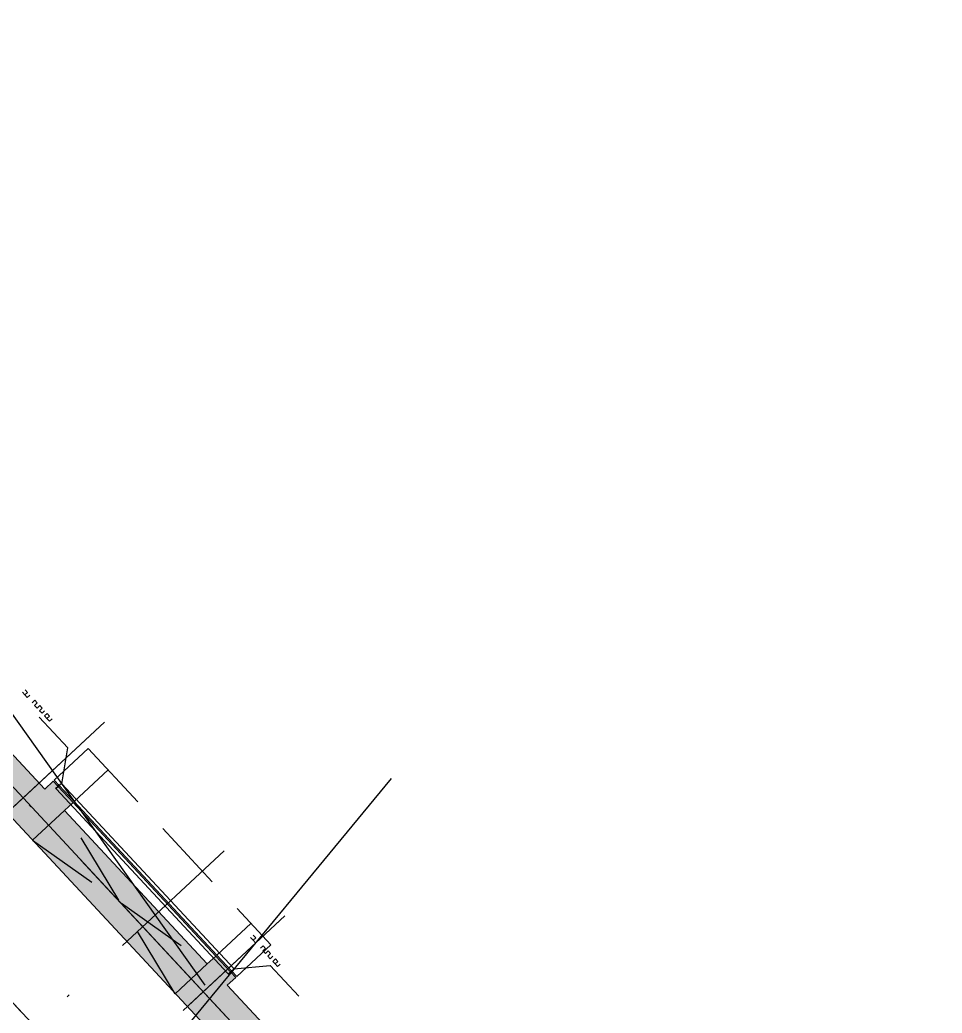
# Model space of a CAD drawing. Header units: inches. Extents: x 400392 to 401495, y 4543971 to 4544133.
# Drawn here: x 400493.09 to 400524.76, y 4544019.14 to 4544053.25 of the extents above; entities that cross this region are included whole.
import ezdxf

# ---------------------------------------------------------------- set-up
doc = ezdxf.new("R2010")
doc.units = ezdxf.units.IN
doc.header["$MEASUREMENT"] = 0
for name, pattern in [('AKS', [3, 2.5, -0.25, 0, -0.25]), ('DASHDOT2', [0.5, 0.25, -0.125, 0, -0.125]), ('HIDDEN', [0.375, 0.25, -0.125]), ('UUC-ST-KAL-I05-101-U-000$0$ACAD_ISO05W100', [33, 24, -3, 0, -3, 0, -3])]:
    doc.linetypes.add(name, pattern=pattern)
doc.layers.add('A-DETL', color=90, linetype='Continuous', lineweight=15)
for name, color, linetype in [('aks prota', 2, 'AKS'), ('kiriş prota', 6, 'Continuous'), ('kolon tarama prota', 252, 'Continuous'), ('merdiven prota', 2, 'Continuous'), ('not çizgisi prota', 4, 'Continuous'), ('perde prota', 1, 'Continuous'), ('PRT-AL-TUNEL_EKSENI', 14, 'DASHDOT2'), ('st-s_level (kot)', 6, 'Continuous'), ('st_s_ölçü', 4, 'Continuous'), ('UUC-ST-KAL-I05-101-U-000$0$st_s_su tutucu', 2, 'Continuous')]:
    doc.layers.add(name, color=color, linetype=linetype)
doc.styles.add('OLCU', font='romanstw.shx')
doc.dimstyles.new('1-50', dxfattribs={"dimtxt": 10, "dimasz": 4, "dimexe": 4, "dimexo": 8, "dimgap": 4, "dimtad": 1, "dimdec": 1, "dimrnd": 0.05, "dimzin": 9, "dimdsep": 46, "dimtxsty": 'OLCU', "dimblk1": 'OBLIQUE', "dimblk2": 'OBLIQUE', "dimsah": 1, "dimcen": 2, "dimdle": 4, "dimclrd": 4, "dimclre": 4, "dimclrt": 3, "dimadec": 1, "dimazin": 0, "dimtfac": 1, "dimtdec": 1, "dimtix": 1, "dimtmove": 2, "dimatfit": 3, "dimldrblk": 'OBLIQUE', "dimfxl": 1, "dimtvp": 1, "dimtolj": 1, "dimtzin": 1, "dimarcsym": 0})

# ---------------------------------------------------------------- blocks, each defined once
blk = doc.blocks.new('_Oblique')
at = {"layer": 'st_s_ölçü', "lineweight": -2}
blk.add_line((-0.5, -0.5), (0.5, 0.5), dxfattribs=at)
blk = doc.blocks.new('A$C1a5ef8c2')
at = {"layer": 'kolon tarama prota'}
h = blk.add_hatch(color=256, dxfattribs=at)
h.dxf.hatch_style = 1
h.paths.add_polyline_path([(127.0630797010381, 25.64422660227865), (108.617443051422, 45.47743324004114), (108.9103461585473, 45.74984427168965), (108.2293185798917, 46.48210203833878), (107.9364154727664, 46.20969100669026), (103.033016905305, 51.48194692656398), (103.3259200124303, 51.75435795821249), (102.6448924332508, 52.48661572486162), (102.3519893261255, 52.21420469321311), (93.21844469977077, 62.03481871355325), (93.52608912007418, 59.50147781893611), (125.1474599565263, 25.50139455404133), (106.914241566963, 8.543807839974761), (98.84508629981428, 17.21996398735791), (97.52702231978765, 15.99411434400827), (98.20804989850149, 15.26185657735914), (98.42772722849622, 15.46616485249251), (106.6330880114692, 6.643557151779532), (108.8621538786683, 8.716673203743994), (109.1345649103168, 8.423770097084343), (109.866822676966, 9.104797677136958), (109.5957737017889, 9.39623626600951), (113.8794816372683, 13.38024760317057), (114.1505306138424, 13.08880901243538), (114.8827883805498, 13.76983659062535), (114.610377347446, 14.06273969914764)])
at = {"layer": 'A-DETL', "color": 1, "lineweight": 5}
blk.add_lwpolyline([(18.9056719414657, 133.4212155677378), (126.8139738666359, 17.39552934933454)], dxfattribs=at)
at = {"layer": 'aks prota', "ltscale": 10}
for p, q in [((133.1676834216923, 17.97912808321416), (20.17211882991251, 139.4747654646635)), ((133.1676834195969, 17.97912808600813), (20.17211883194977, 139.4747654646635)), ((133.1676834194222, 17.97912808414549), (20.17211883200798, 139.4747654655948)), ((131.3109652098501, 19.97551761753857), (20.17211883107666, 139.4747654646635)), ((133.1676834210521, 17.97912808228284), (20.17211882950505, 139.4747654655948)), ((120.6217669268372, 31.4688090858981), (36.57432698796038, 121.8387038931251)), ((120.6217669270118, 31.4688090858981), (36.57432698854245, 121.8387038931251)), ((78.87776648125146, 30.7646938925609), (104.410231210757, 54.51081757806242)), ((78.8777664807858, 30.76469389162958), (104.4102312108735, 54.51081757713109)), ((78.8777664815425, 30.76469388883561), (104.4102312122704, 54.51081757619977)), ((79.09665008308366, 30.96822416968644), (104.4102312116884, 54.51081757619977)), ((79.09665008180309, 30.96822417154908), (104.4102312108735, 54.51081757806242)), ((82.98435997089837, 26.3491863226518), (108.516824700986, 50.09531000908464)), ((85.06149222014938, 24.11579839978367), (110.5939569500624, 47.86192208528519)), ((85.06149221968371, 24.11579839885235), (110.593956950237, 47.86192208528519)), ((85.0614922210807, 24.1157983969897), (110.593956951343, 47.86192208342254)), ((85.28037582256366, 24.31932867784053), (110.5939569511684, 47.86192208342254)), ((85.28037582116667, 24.31932867877185), (110.593956950237, 47.86192208528519))]:
    blk.add_line(p, q, dxfattribs=at)
at = {"layer": 'kiriş prota'}
blk.add_lwpolyline([(103.3259200124303, 51.75435795821249), (108.2293185798917, 46.48210203833878)], dxfattribs=at)
at = {"layer": 'kolon tarama prota'}
for points in [[(103.8498048150213, 53.60723007656634), (102.6815053211176, 52.52066710218787), (103.3625329002971, 51.78840933553874), (104.5308323941426, 52.87497230991721)], [(103.3625329002971, 51.78840933553874), (108.2659314677585, 46.51615341752768)], [(109.434230961604, 47.6027163900435), (108.2659314677585, 46.51615341752768), (108.9469590464141, 45.78389565087855), (110.1152585403179, 46.87045862339437)]]:
    blk.add_lwpolyline(points, dxfattribs=at)
at = {"layer": 'kolon tarama prota', "linetype": 'HIDDEN', "ltscale": 10}
blk.add_lwpolyline([(103.8498048150213, 53.60723007656634), (110.1152585403179, 46.87045862339437)], dxfattribs=at)
at = {"layer": 'merdiven prota', "linetype": 'HIDDEN', "ltscale": 10}
blk.add_lwpolyline([(103.033016905305, 51.48194692656398), (101.9346302552731, 50.4604055583477), (107.9364154727664, 46.20969100669026), (106.8380288227345, 45.18814963847399), (103.033016905305, 51.48194692656398)], dxfattribs=at)
at = {"layer": 'perde prota'}
for points in [[(127.0630797010381, 25.64422660227865), (114.610377347446, 14.06273969914764), (114.8827883805498, 13.76983659062535), (114.1505306138424, 13.08880901243538), (113.8794816372683, 13.38024760317057), (109.5957737017889, 9.39623626600951), (109.866822676966, 9.104797677136958), (109.1345649103168, 8.423770097084343), (108.8621538786683, 8.716673203743994), (106.6330880114692, 6.643557151779532), (98.42772722849622, 15.46616485249251), (98.20804989850149, 15.26185657735914), (97.52702231978765, 15.99411434400827), (98.84508629981428, 17.21996398735791), (106.914241566963, 8.543807839974761), (125.1474599565263, 25.50139455404133), (93.52608912007418, 59.50147781893611), (93.21844469977077, 62.03481871355325), (102.3519893261255, 52.21420469321311)], [(102.3519893261255, 52.21420469321311), (102.6448924332508, 52.48661572486162), (103.3259200124303, 51.75435795821249), (103.033016905305, 51.48194692656398)], [(107.9364154727664, 46.20969100669026), (103.033016905305, 51.48194692656398)], [(107.9364154727664, 46.20969100669026), (108.2293185798917, 46.48210203833878), (108.9103461585473, 45.74984427168965), (108.617443051422, 45.47743324004114)], [(127.0630797010381, 25.64422660227865), (108.617443051422, 45.47743324004114)]]:
    blk.add_lwpolyline(points, dxfattribs=at)
at = {"layer": 'PRT-AL-TUNEL_EKSENI', "ltscale": 10}
blk.add_line((16.47421710781055, 136.0355761926621), (129.4697816994158, 14.53993880935013), dxfattribs=at)
at = {"layer": 'st_s_ölçü', "color": 6, "lineweight": 0}
for points in [[(101.7611301509314, 55.53588756825775), (101.6768464334891, 55.62651151418686), (101.7611301509314, 55.53588756825775), (101.670506205468, 55.45160385128111), (101.5862224880257, 55.54222779721022)], [(101.7611301509314, 55.53588756825775), (101.670506205468, 55.45160385128111), (101.7547899229103, 55.360979905352), (101.8454138683737, 55.44526362232864)], [(102.0139813032583, 55.2640157295391), (101.9233573577949, 55.17973201256245)], [(102.098265020235, 55.17339178360999), (102.0076410747715, 55.08910806663334), (102.0919247922138, 54.99848412070423), (102.1825487376773, 55.08276783768088)], [(102.0139813032583, 55.2640157295391), (102.098265020235, 55.17339178360999)], [(102.2668324551196, 54.99214389175177), (102.1762085096561, 54.90786017477512)], [(102.2668324551196, 54.99214389175177), (102.1762085096561, 54.90786017477512), (102.2604922270984, 54.81723622791469), (102.3511161725619, 54.90151994489133)], [(102.1825487376773, 55.08276783768088), (102.2668324551196, 54.99214389175177)], [(102.5196836069808, 54.72027205303311), (102.4353998895385, 54.81089599896222), (102.3447759445407, 54.72661228198558), (102.4290596615174, 54.63598833605647)], [(102.5196836069808, 54.72027205303311), (102.4290596615174, 54.63598833605647), (102.5133433789597, 54.54536438919604), (102.6039673244231, 54.62964810617268)], [(109.5995158634614, 47.10786057822406), (109.5152321460191, 47.19848452415317), (109.5995158634614, 47.10786057822406), (109.508891917998, 47.02357686124742), (109.4246082005557, 47.11420080717653)], [(109.5995158634614, 47.10786057822406), (109.508891917998, 47.02357686124742), (109.5931756354403, 46.93295291438699), (109.6837995809037, 47.01723663136363)], [(109.8523670153227, 46.83598873950541), (109.7617430698592, 46.75170502252877)], [(109.9366507328232, 46.7453647935763), (109.8460267873015, 46.66108107659966), (109.9303105043364, 46.57045713067055), (110.0209344502655, 46.65474084764719)], [(109.8523670153227, 46.83598873950541), (109.9366507328232, 46.7453647935763)], [(110.1052181672421, 46.56411690078676), (110.0145942222443, 46.47983318381011)], [(110.1052181672421, 46.56411690078676), (110.0145942222443, 46.47983318381011), (110.098877939221, 46.389209237881), (110.1895018846844, 46.47349295485765)], [(110.0209344502655, 46.65474084764719), (110.1052181672421, 46.56411690078676)], [(110.358069319569, 46.2922450620681), (110.2737856021267, 46.38286900892854), (110.1831616566633, 46.29858529195189), (110.2674453741056, 46.20796134509146)], [(110.358069319569, 46.2922450620681), (110.2674453741056, 46.20796134509146), (110.3517290910822, 46.11733740009367), (110.4423530365457, 46.20162111707032)]]:
    blk.add_lwpolyline(points, dxfattribs=at)
at = {"layer": 'UUC-ST-KAL-I05-101-U-000$0$st_s_su tutucu', "linetype": 'UUC-ST-KAL-I05-101-U-000$0$ACAD_ISO05W100', "ltscale": 0.05}
for points in [[(102.8043944380479, 52.32155765034258, -0.5773502691895264), (102.8037229661131, 52.3244838193059), (102.8293603552738, 52.34832756593823, -0.5773502691896774), (102.8322302281158, 52.34744599182159), (102.8375270223478, 52.32436339184642, 0.5773502691898074), (102.8403968937928, 52.32348182052374), (102.8739604802104, 52.35469723120332), (102.8779456714401, 52.35041225329041), (102.8809614015045, 52.35321699827909), (102.8769762102747, 52.35750197432935), (102.9009289141977, 52.37977890018374), (102.9049141058931, 52.37549392133951), (102.9079298368888, 52.37829866632819), (102.9039446456591, 52.38258364237845), (102.9190900322283, 52.39666943065822), (102.9342897894094, 52.39305246993899), (102.9380975296954, 52.3965938128531), (102.9168494694168, 52.4194402564317), (102.9130417281995, 52.41589891351759), (102.9155486888485, 52.40047716908157), (102.9004033018136, 52.38639138452709), (102.8964181091869, 52.39067636243999), (102.8934023795882, 52.38787161745131), (102.8973875717493, 52.38358663953841), (102.8734348673606, 52.36130971461535), (102.8694496747339, 52.36559469252825), (102.8664339446696, 52.36278994940221), (102.8704191354336, 52.35850497148931), (102.8427179503487, 52.33274181559682, -0.5773502691899163), (102.8398480793694, 52.3336233869195), (102.8347751080291, 52.35573059879243, 0.5773502691894145), (102.8319052370498, 52.35661217011511), (102.795275847544, 52.3225454473868, 0.5773502691898413), (102.7959473194787, 52.31961927842349), (102.817629211233, 52.31295899674296, -0.5773502691890604), (102.8183006836334, 52.31003282777965), (102.7905994957546, 52.28426967188716), (102.7866143045248, 52.28855464793742), (102.7835985749261, 52.28574990388006), (102.7875837647589, 52.28146492689848), (102.7636310626986, 52.25918800104409), (102.7596458700718, 52.263472978957), (102.7566301400075, 52.26066823489964), (102.7606153307715, 52.25638325884938), (102.745469944668, 52.24229747243226), (102.7302701874287, 52.24591443315148), (102.726462446677, 52.24237308837473), (102.7477105070138, 52.21952664665878), (102.7515182477655, 52.22306798957288), (102.7490112880478, 52.23848973214626), (102.7641566741513, 52.25257551856339), (102.7681418672437, 52.24829054065049), (102.7711575968424, 52.25109528377652), (102.7671724056127, 52.25538026168942), (102.791125110467, 52.27765718754381), (102.795110301231, 52.27337221056223), (102.7981260322267, 52.27617695368826), (102.7941408396, 52.28046193160117), (102.8277044260176, 52.31167734228075, 0.5773502691892096), (102.8270329540828, 52.31460351124406)], [(108.7572696891148, 45.92087833676487, 0.5773502691895264), (108.7601395600941, 45.91999676451087), (108.7857769492548, 45.94384051207453, 0.5773502691896774), (108.785105475923, 45.94676668103784), (108.7624669603538, 45.95372082013637, -0.5773502691898074), (108.761795489816, 45.95664698816836), (108.7953590753023, 45.98786240071058), (108.7913738812786, 45.99214737676084), (108.7943896136712, 45.99495211988688), (108.798374804901, 45.99066714383662), (108.8223275083583, 46.012944069691), (108.8183423148002, 46.01722904667258), (108.8213580457959, 46.02003379166126), (108.8253432370257, 46.01574881467968), (108.8404886254575, 46.02983460016549), (108.8379816643428, 46.04525634273887), (108.8417894046288, 46.04879768658429), (108.8630374658387, 46.02595124393702), (108.8592297260184, 46.02240990009159), (108.844029967906, 46.02602685987949), (108.8288845813368, 46.01194107346237), (108.8328697734978, 46.00765609554946), (108.8298540429678, 46.00485135242343), (108.8258688512724, 46.00913633033633), (108.8019161478151, 45.98685940355062), (108.8059013399761, 45.98257442563772), (108.8028856103774, 45.97976968158036), (108.798900417285, 45.98405465856194), (108.7711992322002, 45.95829150266945, 0.5773502691899163), (108.7718707036693, 45.95536533463746), (108.7935525968205, 45.94870505202562, -0.5773502691894145), (108.7942240673583, 45.94577888585627), (108.7575946806464, 45.91171215940267, -0.5773502691898413), (108.7547248082701, 45.91259373165667), (108.7496518378612, 45.93470094166696, 0.5773502691890604), (108.7467819650192, 45.93558251485229), (108.7190807794686, 45.90981935709715), (108.7230659706984, 45.90553438104689), (108.7200502401683, 45.90272963698953), (108.716065048473, 45.90701461210847), (108.6921123450156, 45.88473768811673), (108.6960975376423, 45.88045271020383), (108.6930818071123, 45.87764796614647), (108.6890966163483, 45.88193294219673), (108.6739512288477, 45.86784715764225), (108.6764581894968, 45.85242541506886), (108.6726504487451, 45.84888407029212), (108.6514023889322, 45.87173051200807), (108.6552101287525, 45.87527185678482), (108.670409885468, 45.87165489792824), (108.6855552729685, 45.88574068248272), (108.6815700798761, 45.89002566132694), (108.6845858104061, 45.89283040445298), (108.6885710021015, 45.8885454274714), (108.7125237060245, 45.91082235518843), (108.7085385143291, 45.91510733030736), (108.7115542448591, 45.91791207529604), (108.7155394360889, 45.91362709738314), (108.7491030215751, 45.94484250992537, -0.5773502691892096), (108.7519728934858, 45.94396093674004)]]:
    blk.add_lwpolyline(points, format="xyb", close=True, dxfattribs=at)
at = {"layer": 'UUC-ST-KAL-I05-101-U-000$0$st_s_su tutucu', "linetype": 'UUC-ST-KAL-I05-101-U-000$0$ACAD_ISO05W100'}
for points in [[(108.6514023889322, 45.87173051200807), (102.7477105070138, 52.21952664665878)], [(102.9380975296954, 52.3965938128531), (108.8417895275634, 46.04879780113697)]]:
    blk.add_lwpolyline(points, dxfattribs=at)
at = {"layer": 'st-s_level (kot)', "color": 6, "style": 'OLCU', "width": 0.8}
for tag, p, rotation in [('D=60', (41.41703286580741, 99.58001939486712), 312.9239939495117), ('D=60', (34.91377208690392, 96.88071346003562), 312.9239939495117), ('D=60', (41.72404787596315, 89.55813579354435), 312.9239939495117), ('D=60', (74.07240101491334, 82.3654021685943), 276.923994085215), ('D=90', (58.45173784665531, 80.89350863266736), 312.9239939495117), ('D=60', (82.06995531456778, 73.76825603935868), 276.923994085215), ('D=60', (66.16953595646191, 72.69707751180977), 312.9239939495117), ('D=60', (59.52860149176558, 70.14633769541979), 312.9239939495117), ('D=60', (74.28302203526255, 63.91414567641914), 312.9239939495117), ('D=60', (67.52317142457468, 61.55037755891681), 312.9239939495117), ('D=60', (81.90516735991696, 55.7777361664921), 312.9239939495117), ('D=60', (75.51774133963045, 52.95441743545234), 312.9239939495117), ('D=60', (83.51231125422055, 44.35845731198788), 312.9239939495117), ('D=60', (93.86754728655796, 42.95339011400938), 312.9239939495117), ('D=60', (102.2343588467338, 34.1871841000393), 312.9239939495117), ('D=60', (95.21837176603731, 31.80971260089427), 312.9239939495117), ('D=60', (99.28763992898166, 27.66433198004961), 312.9239939495117), ('+22.51', (112.2286650243332, 23.93479506019503), 312.9239939495117), ('+20.81', (108.5519845855888, 21.49965451750904), 312.9239939495117), ('D=80', (97.11668090563035, 17.52580411545932), 312.9239939495117)]:
    blk.add_attdef(tag, p, '', height=0.2000000000048856, rotation=rotation, dxfattribs=at)
at = {"layer": 'not çizgisi prota'}
for points in [[(102.9373733453685, 52.392303369008), (103.1466786466772, 53.63084078207612), (102.1671001678915, 54.68410789035261)], [(108.8480825584847, 46.03696202673018), (110.0985236953129, 46.15604433137923), (111.0781021745061, 45.10277722217143)]]:
    blk.add_leader(points, dimstyle='1-50', override={"dimasz": 12, "dimgap": 4, "dimtad": 0}, dxfattribs=at)

msp = doc.modelspace()

# ---------------------------------------------------------------- hatches: boundary and pattern name
at = {"layer": 'kolon tarama prota'}
h = msp.add_hatch(color=256, dxfattribs=at)
h.dxf.hatch_style = 1
h.paths.add_polyline_path([(400518.6553771562, 4544000.264360632), (400500.2097405066, 4544020.09756727), (400500.5026436137, 4544020.369978301), (400499.8216160351, 4544021.102236068), (400499.5287129279, 4544020.829825036), (400494.6253143605, 4544026.102080956), (400494.9182174676, 4544026.374491988), (400494.2371898884, 4544027.106749754), (400493.9442867813, 4544026.834338723), (400484.810742155, 4544036.654952743), (400485.1183865753, 4544034.121611848), (400516.7397574117, 4544000.121528584), (400498.5065390221, 4543983.16394187), (400490.437383755, 4543991.840098017), (400489.119319775, 4543990.614248374), (400489.8003473537, 4543989.881990607), (400490.0200246837, 4543990.086298882), (400498.2253854666, 4543981.263691181), (400500.4544513338, 4543983.336807233), (400500.7268623655, 4543983.043904127), (400501.4591201321, 4543983.724931707), (400501.188071157, 4543984.016370296), (400505.4717790924, 4543988.000381633), (400505.742828069, 4543987.708943042), (400506.4750858357, 4543988.38997062), (400506.2026748026, 4543988.682873729)])

# ---------------------------------------------------------------- linework, layer by layer
at = {"layer": 'A-DETL', "color": 1, "lineweight": 5}
msp.add_lwpolyline([(400410.4979693966, 4544108.041349597), (400518.4062713218, 4543992.015663379)], dxfattribs=at)
at = {"layer": 'aks prota', "ltscale": 10}
for p, q in [((400524.7599808769, 4543992.599262113), (400411.7644162851, 4544114.094899494)), ((400524.7599808748, 4543992.599262116), (400411.7644162871, 4544114.094899494)), ((400524.7599808746, 4543992.599262114), (400411.7644162872, 4544114.094899495)), ((400522.903262665, 4543994.595651647), (400411.7644162863, 4544114.094899494)), ((400524.7599808762, 4543992.599262112), (400411.7644162847, 4544114.094899495)), ((400512.214064382, 4544006.088943115), (400428.1666244431, 4544096.458837923)), ((400512.2140643822, 4544006.088943115), (400428.1666244437, 4544096.458837923)), ((400470.4700639364, 4544005.384827922), (400496.0025286659, 4544029.130951608)), ((400470.470063936, 4544005.384827921), (400496.0025286661, 4544029.130951607)), ((400470.4700639367, 4544005.384827918), (400496.0025286674, 4544029.130951606)), ((400470.6889475383, 4544005.588358199), (400496.0025286669, 4544029.130951606)), ((400470.688947537, 4544005.588358201), (400496.0025286661, 4544029.130951608)), ((400474.5766574261, 4544000.969320352), (400500.1091221562, 4544024.715444039)), ((400476.6537896753, 4543998.735932429), (400502.1862544052, 4544022.482056115)), ((400476.6537896749, 4543998.735932428), (400502.1862544054, 4544022.482056115)), ((400476.6537896763, 4543998.735932427), (400502.1862544065, 4544022.482056113)), ((400476.8726732777, 4543998.939462707), (400502.1862544063, 4544022.482056113)), ((400476.8726732763, 4543998.939462708), (400502.1862544054, 4544022.482056115))]:
    msp.add_line(p, q, dxfattribs=at)
at = {"layer": 'kiriş prota'}
msp.add_lwpolyline([(400494.9182174676, 4544026.374491988), (400499.8216160351, 4544021.102236068)], dxfattribs=at)
at = {"layer": 'kolon tarama prota'}
for points in [[(400495.4421022702, 4544028.227364106), (400494.2738027763, 4544027.140801132), (400494.9548303555, 4544026.408543365), (400496.1231298493, 4544027.495106339)], [(400494.9548303555, 4544026.408543365), (400499.8582289229, 4544021.136287447)], [(400501.0265284168, 4544022.22285042), (400499.8582289229, 4544021.136287447), (400500.5392565016, 4544020.40402968), (400501.7075559955, 4544021.490592653)]]:
    msp.add_lwpolyline(points, dxfattribs=at)
at = {"layer": 'kolon tarama prota', "linetype": 'HIDDEN', "ltscale": 10}
msp.add_lwpolyline([(400495.4421022702, 4544028.227364106), (400501.7075559955, 4544021.490592653)], dxfattribs=at)
at = {"layer": 'merdiven prota', "linetype": 'HIDDEN', "ltscale": 10}
msp.add_lwpolyline([(400494.6253143605, 4544026.102080956), (400493.5269277105, 4544025.080539588), (400499.5287129279, 4544020.829825036), (400498.4303262779, 4544019.808283668), (400494.6253143605, 4544026.102080956)], dxfattribs=at)
at = {"layer": 'perde prota'}
for points in [[(400518.6553771562, 4544000.264360632), (400506.2026748026, 4543988.682873729), (400506.4750858357, 4543988.38997062), (400505.742828069, 4543987.708943042), (400505.4717790924, 4543988.000381633), (400501.188071157, 4543984.016370296), (400501.4591201321, 4543983.724931707), (400500.7268623655, 4543983.043904127), (400500.4544513338, 4543983.336807233), (400498.2253854666, 4543981.263691181), (400490.0200246837, 4543990.086298882), (400489.8003473537, 4543989.881990607), (400489.119319775, 4543990.614248374), (400490.437383755, 4543991.840098017), (400498.5065390221, 4543983.16394187), (400516.7397574117, 4544000.121528584), (400485.1183865753, 4544034.121611848), (400484.810742155, 4544036.654952743), (400493.9442867813, 4544026.834338723)], [(400493.9442867813, 4544026.834338723), (400494.2371898884, 4544027.106749754), (400494.9182174676, 4544026.374491988), (400494.6253143605, 4544026.102080956)], [(400499.5287129279, 4544020.829825036), (400494.6253143605, 4544026.102080956)], [(400499.5287129279, 4544020.829825036), (400499.8216160351, 4544021.102236068), (400500.5026436137, 4544020.369978301), (400500.2097405066, 4544020.09756727)], [(400518.6553771562, 4544000.264360632), (400500.2097405066, 4544020.09756727)]]:
    msp.add_lwpolyline(points, dxfattribs=at)
at = {"layer": 'PRT-AL-TUNEL_EKSENI', "ltscale": 10}
msp.add_line((400408.066514563, 4544110.655710222), (400521.0620791546, 4543989.160072839), dxfattribs=at)
at = {"layer": 'st_s_ölçü', "color": 6, "lineweight": 0}
for points in [[(400493.3534276061, 4544030.156021598), (400493.2691438887, 4544030.246645544), (400493.3534276061, 4544030.156021598), (400493.2628036606, 4544030.071737881), (400493.1785199432, 4544030.162361827)], [(400493.3534276061, 4544030.156021598), (400493.2628036606, 4544030.071737881), (400493.3470873781, 4544029.981113935), (400493.4377113236, 4544030.065397652)], [(400493.6062787584, 4544029.884149759), (400493.515654813, 4544029.799866042)], [(400493.6905624754, 4544029.793525813), (400493.59993853, 4544029.709242096), (400493.6842222474, 4544029.61861815), (400493.7748461929, 4544029.702901867)], [(400493.6062787584, 4544029.884149759), (400493.6905624754, 4544029.793525813)], [(400493.7748461929, 4544029.702901867), (400493.8591299103, 4544029.612277921)], [(400493.8591299103, 4544029.612277921), (400493.7685059648, 4544029.527994204)], [(400493.8591299103, 4544029.612277921), (400493.7685059648, 4544029.527994204), (400493.8527896823, 4544029.437370257), (400493.9434136277, 4544029.521653974)], [(400494.1119810622, 4544029.340406083), (400494.0276973447, 4544029.431030028), (400493.9370733997, 4544029.346746312), (400494.0213571167, 4544029.256122366)], [(400494.1119810622, 4544029.340406083), (400494.0213571167, 4544029.256122366), (400494.1056408341, 4544029.165498419), (400494.1962647796, 4544029.249782136)], [(400501.1918133186, 4544021.727994608), (400501.1075296012, 4544021.818618554), (400501.1918133186, 4544021.727994608), (400501.1011893732, 4544021.643710891), (400501.0169056557, 4544021.734334837)], [(400501.1918133186, 4544021.727994608), (400501.1011893732, 4544021.643710891), (400501.1854730906, 4544021.553086944), (400501.2760970361, 4544021.637370661)], [(400501.4446644705, 4544021.456122769), (400501.354040525, 4544021.371839052)], [(400501.528948188, 4544021.365498823), (400501.4383242425, 4544021.281215106), (400501.5226079595, 4544021.19059116), (400501.6132319054, 4544021.274874877)], [(400501.4446644705, 4544021.456122769), (400501.528948188, 4544021.365498823)], [(400501.6975156224, 4544021.18425093), (400501.6068916774, 4544021.099967213)], [(400501.6975156224, 4544021.18425093), (400501.6068916774, 4544021.099967213), (400501.6911753944, 4544021.009343267), (400501.7817993399, 4544021.093626984)], [(400501.6132319054, 4544021.274874877), (400501.6975156224, 4544021.18425093)], [(400501.9503667747, 4544020.912379092), (400501.8660830573, 4544021.003003038), (400501.7754591118, 4544020.918719321), (400501.8597428293, 4544020.828095375)], [(400501.9503667747, 4544020.912379092), (400501.8597428293, 4544020.828095375), (400501.9440265463, 4544020.73747143), (400502.0346504917, 4544020.821755147)]]:
    msp.add_lwpolyline(points, dxfattribs=at)
at = {"layer": 'UUC-ST-KAL-I05-101-U-000$0$st_s_su tutucu', "linetype": 'UUC-ST-KAL-I05-101-U-000$0$ACAD_ISO05W100', "ltscale": 0.05}
for points in [[(400494.3966918932, 4544026.94169168, -0.5773502691895264), (400494.3960204213, 4544026.944617849), (400494.4216578105, 4544026.968461595, -0.5773502691896774), (400494.4245276833, 4544026.967580021), (400494.4298244775, 4544026.944497421, 0.5773502691898074), (400494.432694349, 4544026.94361585), (400494.4662579354, 4544026.974831261), (400494.4702431266, 4544026.970546283), (400494.4732588567, 4544026.973351028), (400494.4692736655, 4544026.977636004), (400494.4932263694, 4544026.99991293), (400494.4972115611, 4544026.995627951), (400494.5002272921, 4544026.998432696), (400494.4962421008, 4544027.002717672), (400494.5113874874, 4544027.01680346), (400494.5265872446, 4544027.013186499), (400494.5303949849, 4544027.016727842), (400494.5091469246, 4544027.039574286), (400494.5053391834, 4544027.036032943), (400494.507846144, 4544027.020611199), (400494.492700757, 4544027.006525414), (400494.4887155644, 4544027.010810392), (400494.4856998348, 4544027.008005647), (400494.4896850269, 4544027.003720669), (400494.4657323225, 4544026.981443744), (400494.4617471299, 4544026.985728722), (400494.4587313998, 4544026.982923979), (400494.4627165906, 4544026.978639001), (400494.4350154055, 4544026.952875845, -0.5773502691899163), (400494.4321455345, 4544026.953757416), (400494.4270725632, 4544026.975864628, 0.5773502691894145), (400494.4242026922, 4544026.9767462), (400494.3875733027, 4544026.942679477, 0.5773502691898413), (400494.3882447747, 4544026.939753308), (400494.4099266664, 4544026.933093026, -0.5773502691890604), (400494.4105981388, 4544026.930166857), (400494.3828969509, 4544026.904403701), (400494.3789117597, 4544026.908688677), (400494.3758960301, 4544026.905883933), (400494.3798812199, 4544026.901598956), (400494.3559285179, 4544026.879322031), (400494.3519433253, 4544026.883607008), (400494.3489275952, 4544026.880802264), (400494.352912786, 4544026.876517288), (400494.3377673998, 4544026.862431502), (400494.3225676426, 4544026.866048463), (400494.3187599019, 4544026.862507118), (400494.3400079622, 4544026.839660676), (400494.3438157029, 4544026.843202019), (400494.3413087432, 4544026.858623762), (400494.3564541293, 4544026.872709548), (400494.3604393224, 4544026.86842457), (400494.363455052, 4544026.871229313), (400494.3594698608, 4544026.875514291), (400494.3834225656, 4544026.897791217), (400494.3874077564, 4544026.89350624), (400494.3904234874, 4544026.896310983), (400494.3864382948, 4544026.900595961), (400494.4200018812, 4544026.931811372, 0.5773502691892096), (400494.4193304093, 4544026.934737541)], [(400500.3495671443, 4544020.541012366, 0.5773502691895264), (400500.3524370153, 4544020.540130794), (400500.3780744044, 4544020.563974542, 0.5773502691896774), (400500.3774029311, 4544020.566900711), (400500.3547644155, 4544020.57385485, -0.5773502691898074), (400500.354092945, 4544020.576781018), (400500.3876565305, 4544020.60799643), (400500.3836713365, 4544020.612281406), (400500.3866870689, 4544020.615086149), (400500.3906722601, 4544020.610801173), (400500.4146249635, 4544020.633078099), (400500.41063977, 4544020.637363076), (400500.413655501, 4544020.640167821), (400500.4176406922, 4544020.635882844), (400500.4327860806, 4544020.64996863), (400500.4302791195, 4544020.665390372), (400500.4340868598, 4544020.668931716), (400500.455334921, 4544020.646085273), (400500.4515271812, 4544020.64254393), (400500.4363274231, 4544020.646160889), (400500.4211820365, 4544020.632075103), (400500.4251672287, 4544020.627790125), (400500.4221514981, 4544020.624985382), (400500.4181663065, 4544020.62927036), (400500.394213603, 4544020.606993433), (400500.3981987952, 4544020.602708455), (400500.3951830656, 4544020.599903711), (400500.3911978725, 4544020.604188688), (400500.3634966874, 4544020.578425532, 0.5773502691899163), (400500.3641681588, 4544020.575499364), (400500.385850052, 4544020.568839082, -0.5773502691894145), (400500.3865215225, 4544020.565912915), (400500.3498921358, 4544020.531846189, -0.5773502691898413), (400500.3470222634, 4544020.532727761), (400500.341949293, 4544020.554834971, 0.5773502691890604), (400500.3390794202, 4544020.555716544), (400500.3113782346, 4544020.529953387), (400500.3153634259, 4544020.525668411), (400500.3123476953, 4544020.522863667), (400500.3083625037, 4544020.527148642), (400500.2844098002, 4544020.504871718), (400500.2883949928, 4544020.50058674), (400500.2853792623, 4544020.497781996), (400500.2813940715, 4544020.502066972), (400500.266248684, 4544020.487981187), (400500.2687556447, 4544020.472559445), (400500.2649479039, 4544020.4690181), (400500.2436998441, 4544020.491864542), (400500.2475075839, 4544020.495405886), (400500.2627073406, 4544020.491788927), (400500.2778527281, 4544020.505874712), (400500.2738675351, 4544020.510159691), (400500.2768832656, 4544020.512964434), (400500.2808684573, 4544020.508679457), (400500.3048211612, 4544020.530956385), (400500.3008359695, 4544020.53524136), (400500.3038517, 4544020.538046105), (400500.3078368913, 4544020.533761127), (400500.3414004768, 4544020.564976539, -0.5773502691892096), (400500.3442703487, 4544020.564094966)]]:
    msp.add_lwpolyline(points, format="xyb", close=True, dxfattribs=at)
at = {"layer": 'UUC-ST-KAL-I05-101-U-000$0$st_s_su tutucu', "linetype": 'UUC-ST-KAL-I05-101-U-000$0$ACAD_ISO05W100'}
for points in [[(400494.5303949849, 4544027.016727842), (400500.4340869827, 4544020.668931831)], [(400500.2436998441, 4544020.491864542), (400494.3400079622, 4544026.839660676)]]:
    msp.add_lwpolyline(points, dxfattribs=at)

# ---------------------------------------------------------------- block references
msp.add_blockref('A$C1a5ef8c2', (400391.5922974552, 4543974.62013403))

# ---------------------------------------------------------------- leaders
at = {"layer": 'not çizgisi prota'}
for points in [[(400494.5296708005, 4544027.012437399), (400494.7389761019, 4544028.250974812), (400493.7593976231, 4544029.30424192)], [(400500.4403800137, 4544020.657096056), (400501.6908211505, 4544020.776178361), (400502.6703996297, 4544019.722911252)]]:
    msp.add_leader(points, dimstyle='1-50', override={"dimasz": 12, "dimgap": 4, "dimtad": 0}, dxfattribs=at)

doc.saveas('drawing.dxf')
